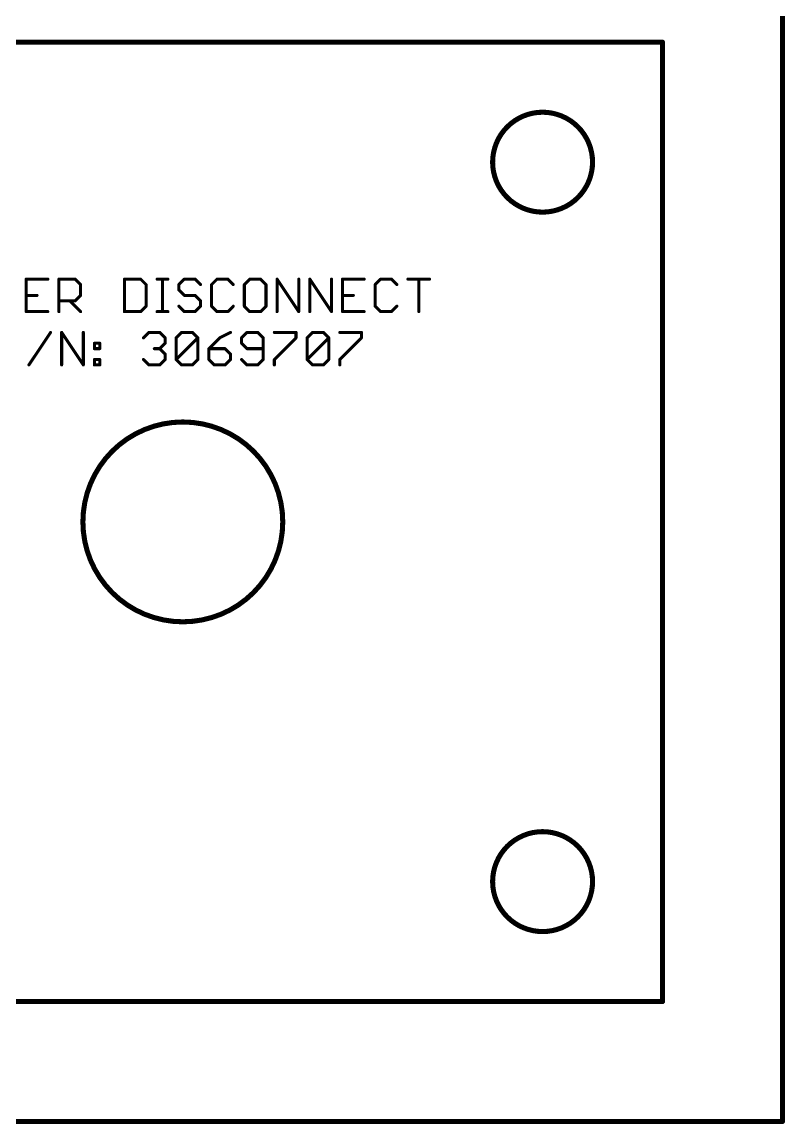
# Model space of a CAD drawing. Extents: x 0 to 426, y 0 to 160.
# Drawn here: x 362 to 400.1, y -0.1 to 55 of the extents above; entities that cross this region are included whole.
import ezdxf

# ---------------------------------------------------------------- set-up
doc = ezdxf.new("R2010")
doc.units = 0
doc.header["$MEASUREMENT"] = 0
doc.layers.add('48', color=253, linetype='CONTINUOUS')

msp = doc.modelspace()

# ---------------------------------------------------------------- linework, layer by layer
at = {"layer": '48'}
for points, const_width in [([(400, 0), (400, 60)], 0.254), ([(346, 54), (394, 54)], 0.254), ([(394, 54), (394, 6)], 0.254), ([(363.2479, 42.1477), (362.1633, 42.1477)], 0.1524), ([(362.1633, 42.1477), (362.1633, 40.5207)], 0.1524), ([(363.8004, 40.5207), (363.8004, 42.1477)], 0.1524), ([(363.8004, 42.1477), (364.6139, 42.1477)], 0.1524), ([(364.6139, 42.1477), (364.8851, 41.8765)], 0.1524), ([(364.8851, 41.8765), (364.8851, 41.3342)], 0.1524), ([(367.0747, 42.1477), (367.0747, 40.5207)], 0.1524), ([(367.8882, 42.1477), (367.0747, 42.1477)], 0.1524), ([(368.1594, 41.8765), (367.8882, 42.1477)], 0.1524), ([(368.1594, 40.7919), (368.1594, 41.8765)], 0.1524), ([(368.7119, 42.1477), (369.2542, 42.1477)], 0.1524), ([(368.983, 40.5207), (368.983, 42.1477)], 0.1524), ([(370.0745, 42.1477), (369.8033, 41.8765)], 0.1524), ([(369.8033, 41.8765), (369.8033, 41.6054)], 0.1524), ([(370.6168, 42.1477), (370.0745, 42.1477)], 0.1524), ([(370.888, 41.8765), (370.6168, 42.1477)], 0.1524), ([(371.7116, 42.1477), (371.4405, 41.8765)], 0.1524), ([(371.4405, 41.8765), (371.4405, 40.7919)], 0.1524), ([(372.254, 42.1477), (371.7116, 42.1477)], 0.1524), ([(372.5251, 41.8765), (372.254, 42.1477)], 0.1524), ([(373.3488, 42.1477), (373.0776, 41.8765)], 0.1524), ([(373.0776, 41.8765), (373.0776, 40.7919)], 0.1524), ([(373.8911, 42.1477), (373.3488, 42.1477)], 0.1524), ([(374.1623, 41.8765), (373.8911, 42.1477)], 0.1524), ([(374.1623, 40.7919), (374.1623, 41.8765)], 0.1524), ([(374.7148, 40.5207), (374.7148, 42.1477)], 0.1524), ([(374.7148, 42.1477), (375.7994, 40.5207)], 0.1524), ([(375.7994, 40.5207), (375.7994, 42.1477)], 0.1524), ([(376.3519, 40.5207), (376.3519, 42.1477)], 0.1524), ([(376.3519, 42.1477), (377.4366, 40.5207)], 0.1524), ([(377.4366, 40.5207), (377.4366, 42.1477)], 0.1524), ([(379.0738, 42.1477), (377.9891, 42.1477)], 0.1524), ([(377.9891, 42.1477), (377.9891, 40.5207)], 0.1524), ([(379.8974, 42.1477), (379.6263, 41.8765)], 0.1524), ([(379.6263, 41.8765), (379.6263, 40.7919)], 0.1524), ([(380.4398, 42.1477), (379.8974, 42.1477)], 0.1524), ([(380.7109, 41.8765), (380.4398, 42.1477)], 0.1524), ([(381.2634, 42.1477), (382.3481, 42.1477)], 0.1524), ([(381.8057, 40.5207), (381.8057, 42.1477)], 0.1524), ([(362.1633, 41.3342), (362.7056, 41.3342)], 0.1524), ([(364.8851, 41.3342), (364.6139, 41.063)], 0.1524), ([(369.8033, 41.6054), (370.0745, 41.3342)], 0.1524), ([(370.0745, 41.3342), (370.6168, 41.3342)], 0.1524), ([(370.6168, 41.3342), (370.888, 41.063)], 0.1524), ([(377.9891, 41.3342), (378.5314, 41.3342)], 0.1524), ([(364.6139, 41.063), (363.8004, 41.063)], 0.1524), ([(364.3427, 41.063), (364.8851, 40.5207)], 0.1524), ([(367.8882, 40.5207), (368.1594, 40.7919)], 0.1524), ([(370.0745, 40.5207), (369.8033, 40.7919)], 0.1524), ([(370.888, 40.7919), (370.6168, 40.5207)], 0.1524), ([(370.888, 41.063), (370.888, 40.7919)], 0.1524), ([(371.4405, 40.7919), (371.7116, 40.5207)], 0.1524), ([(372.254, 40.5207), (372.5251, 40.7919)], 0.1524), ([(373.0776, 40.7919), (373.3488, 40.5207)], 0.1524), ([(373.8911, 40.5207), (374.1623, 40.7919)], 0.1524), ([(379.6263, 40.7919), (379.8974, 40.5207)], 0.1524), ([(380.4398, 40.5207), (380.7109, 40.7919)], 0.1524), ([(362.1633, 40.5207), (363.2479, 40.5207)], 0.1524), ([(367.0747, 40.5207), (367.8882, 40.5207)], 0.1524), ([(368.7119, 40.5207), (369.2542, 40.5207)], 0.1524), ([(370.6168, 40.5207), (370.0745, 40.5207)], 0.1524), ([(371.7116, 40.5207), (372.254, 40.5207)], 0.1524), ([(373.3488, 40.5207), (373.8911, 40.5207)], 0.1524), ([(377.9891, 40.5207), (379.0738, 40.5207)], 0.1524), ([(379.8974, 40.5207), (380.4398, 40.5207)], 0.1524), ([(362.2997, 37.8537), (363.3844, 39.4807)], 0.1524), ([(363.9368, 37.8537), (363.9368, 39.4807)], 0.1524), ([(363.9368, 39.4807), (365.0215, 37.8537)], 0.1524), ([(365.0215, 37.8537), (365.0215, 39.4807)], 0.1524), ([(368.0297, 39.2095), (368.3009, 39.4807)], 0.1524), ([(368.3009, 39.4807), (368.8432, 39.4807)], 0.1524), ([(368.8432, 39.4807), (369.1144, 39.2095)], 0.1524), ([(369.1144, 39.2095), (369.1144, 38.9384)], 0.1524), ([(369.6669, 39.2095), (369.9381, 39.4807)], 0.1524), ([(369.6669, 38.1249), (369.6669, 39.2095)], 0.1524), ([(369.6669, 38.1249), (370.7516, 39.2095)], 0.1524), ([(369.9381, 39.4807), (370.4804, 39.4807)], 0.1524), ([(370.4804, 39.4807), (370.7516, 39.2095)], 0.1524), ([(370.7516, 39.2095), (370.7516, 38.1249)], 0.1524), ([(371.8464, 39.2095), (371.3041, 38.6672)], 0.1524), ([(372.3887, 39.4807), (371.8464, 39.2095)], 0.1524), ([(373.2124, 39.4807), (372.9412, 39.2095)], 0.1524), ([(372.9412, 39.2095), (372.9412, 38.9384)], 0.1524), ([(373.7547, 39.4807), (373.2124, 39.4807)], 0.1524), ([(374.0259, 39.2095), (373.7547, 39.4807)], 0.1524), ([(374.0259, 38.1249), (374.0259, 39.2095)], 0.1524), ([(374.5784, 39.4807), (375.663, 39.4807)], 0.1524), ([(375.663, 39.2095), (374.5784, 38.1249)], 0.1524), ([(375.663, 39.4807), (375.663, 39.2095)], 0.1524), ([(376.2155, 39.2095), (376.4867, 39.4807)], 0.1524), ([(376.2155, 38.1249), (376.2155, 39.2095)], 0.1524), ([(376.2155, 38.1249), (377.3002, 39.2095)], 0.1524), ([(376.4867, 39.4807), (377.029, 39.4807)], 0.1524), ([(377.029, 39.4807), (377.3002, 39.2095)], 0.1524), ([(377.3002, 39.2095), (377.3002, 38.1249)], 0.1524), ([(377.8527, 39.4807), (378.9373, 39.4807)], 0.1524), ([(378.9373, 39.2095), (377.8527, 38.1249)], 0.1524), ([(378.9373, 39.4807), (378.9373, 39.2095)], 0.1524), ([(365.574, 38.9384), (365.8452, 38.9384)], 0.1524), ([(365.574, 38.6672), (365.574, 38.9384)], 0.1524), ([(365.8452, 38.6672), (365.574, 38.6672)], 0.1524), ([(365.8452, 38.9384), (365.8452, 38.6672)], 0.1524), ([(368.8432, 38.6672), (368.5721, 38.6672)], 0.1524), ([(369.1144, 38.9384), (368.8432, 38.6672)], 0.1524), ([(368.8432, 38.6672), (369.1144, 38.396)], 0.1524), ([(371.3041, 38.6672), (371.3041, 38.1249)], 0.1524), ([(372.1175, 38.6672), (371.3041, 38.6672)], 0.1524), ([(372.3887, 38.396), (372.1175, 38.6672)], 0.1524), ([(372.9412, 38.9384), (373.2124, 38.6672)], 0.1524), ([(373.2124, 38.6672), (374.0259, 38.6672)], 0.1524), ([(365.574, 38.1249), (365.8452, 38.1249)], 0.1524), ([(365.574, 37.8537), (365.574, 38.1249)], 0.1524), ([(365.8452, 38.1249), (365.8452, 37.8537)], 0.1524), ([(368.3009, 37.8537), (368.0297, 38.1249)], 0.1524), ([(369.1144, 38.1249), (368.8432, 37.8537)], 0.1524), ([(369.1144, 38.396), (369.1144, 38.1249)], 0.1524), ([(369.9381, 37.8537), (369.6669, 38.1249)], 0.1524), ([(370.7516, 38.1249), (370.4804, 37.8537)], 0.1524), ([(371.3041, 38.1249), (371.5752, 37.8537)], 0.1524), ([(372.1175, 37.8537), (372.3887, 38.1249)], 0.1524), ([(372.3887, 38.1249), (372.3887, 38.396)], 0.1524), ([(372.9412, 38.1249), (373.2124, 37.8537)], 0.1524), ([(373.7547, 37.8537), (374.0259, 38.1249)], 0.1524), ([(374.5784, 38.1249), (374.5784, 37.8537)], 0.1524), ([(376.4867, 37.8537), (376.2155, 38.1249)], 0.1524), ([(377.3002, 38.1249), (377.029, 37.8537)], 0.1524), ([(377.8527, 38.1249), (377.8527, 37.8537)], 0.1524), ([(365.8452, 37.8537), (365.574, 37.8537)], 0.1524), ([(368.8432, 37.8537), (368.3009, 37.8537)], 0.1524), ([(370.4804, 37.8537), (369.9381, 37.8537)], 0.1524), ([(371.5752, 37.8537), (372.1175, 37.8537)], 0.1524), ([(373.2124, 37.8537), (373.7547, 37.8537)], 0.1524), ([(377.029, 37.8537), (376.4867, 37.8537)], 0.1524), ([(394, 6), (346, 6)], 0.254), ([(340, 0), (400, 0)], 0.254)]:
    msp.add_lwpolyline(points, dxfattribs=dict(at, const_width=const_width))
for points, const_width in [([(394.0635, 54, 1), (393.9365, 54)], 0.127), ([(394, 53.9365, 1), (394, 54.0635)], 0.127), ([(388, 45.5, 1), (388, 50.5, 1), (388, 45.5)], 0.254), ([(362.1633, 42.1858, 1), (362.1633, 42.1096)], 0.0762), ([(362.2014, 42.1477, 1), (362.1252, 42.1477)], 0.0762), ([(363.2479, 42.1096, 1), (363.2479, 42.1858)], 0.0762), ([(363.8385, 42.1477, 1), (363.7623, 42.1477)], 0.0762), ([(363.8004, 42.1858, 1), (363.8004, 42.1096)], 0.0762), ([(364.6408, 42.1746, 1), (364.587, 42.1207)], 0.0762), ([(364.6139, 42.1096, 1), (364.6139, 42.1858)], 0.0762), ([(364.9232, 41.8765, 1), (364.847, 41.8765)], 0.0762), ([(364.8581, 41.8496, 1), (364.912, 41.9035)], 0.0762), ([(367.1128, 42.1477, 1), (367.0366, 42.1477)], 0.0762), ([(367.0747, 42.1858, 1), (367.0747, 42.1096)], 0.0762), ([(367.9152, 42.1746, 1), (367.8613, 42.1207)], 0.0762), ([(367.8882, 42.1096, 1), (367.8882, 42.1858)], 0.0762), ([(368.1975, 41.8765, 1), (368.1213, 41.8765)], 0.0762), ([(368.1324, 41.8496, 1), (368.1863, 41.9035)], 0.0762), ([(368.7119, 42.1858, 1), (368.7119, 42.1096)], 0.0762), ([(369.0211, 42.1477, 1), (368.9449, 42.1477)], 0.0762), ([(369.2542, 42.1096, 1), (369.2542, 42.1858)], 0.0762), ([(369.8414, 41.8765, 1), (369.7652, 41.8765)], 0.0762), ([(369.7764, 41.9035, 1), (369.8303, 41.8496)], 0.0762), ([(370.0745, 42.1858, 1), (370.0745, 42.1096)], 0.0762), ([(370.1014, 42.1207, 1), (370.0475, 42.1746)], 0.0762), ([(370.6438, 42.1746, 1), (370.5899, 42.1207)], 0.0762), ([(370.6168, 42.1096, 1), (370.6168, 42.1858)], 0.0762), ([(370.861, 41.8496, 1), (370.9149, 41.9035)], 0.0762), ([(371.4135, 41.9035, 1), (371.4674, 41.8496)], 0.0762), ([(371.4786, 41.8765, 1), (371.4024, 41.8765)], 0.0762), ([(371.7116, 42.1858, 1), (371.7116, 42.1096)], 0.0762), ([(371.7386, 42.1207, 1), (371.6847, 42.1746)], 0.0762), ([(372.2809, 42.1746, 1), (372.227, 42.1207)], 0.0762), ([(372.254, 42.1096, 1), (372.254, 42.1858)], 0.0762), ([(372.4982, 41.8496, 1), (372.5521, 41.9035)], 0.0762), ([(373.1157, 41.8765, 1), (373.0395, 41.8765)], 0.0762), ([(373.0507, 41.9035, 1), (373.1046, 41.8496)], 0.0762), ([(373.3488, 42.1858, 1), (373.3488, 42.1096)], 0.0762), ([(373.3757, 42.1207, 1), (373.3219, 42.1746)], 0.0762), ([(373.9181, 42.1746, 1), (373.8642, 42.1207)], 0.0762), ([(373.8911, 42.1096, 1), (373.8911, 42.1858)], 0.0762), ([(374.2004, 41.8765, 1), (374.1242, 41.8765)], 0.0762), ([(374.1354, 41.8496, 1), (374.1892, 41.9035)], 0.0762), ([(374.7529, 42.1477, 1), (374.6767, 42.1477)], 0.0762), ([(374.7465, 42.1688, 1), (374.6831, 42.1266)], 0.0762), ([(375.8375, 42.1477, 1), (375.7613, 42.1477)], 0.0762), ([(376.39, 42.1477, 1), (376.3138, 42.1477)], 0.0762), ([(376.3836, 42.1688, 1), (376.3202, 42.1266)], 0.0762), ([(377.4747, 42.1477, 1), (377.3985, 42.1477)], 0.0762), ([(377.9891, 42.1858, 1), (377.9891, 42.1096)], 0.0762), ([(378.0272, 42.1477, 1), (377.951, 42.1477)], 0.0762), ([(379.0738, 42.1096, 1), (379.0738, 42.1858)], 0.0762), ([(379.5993, 41.9035, 1), (379.6532, 41.8496)], 0.0762), ([(379.6644, 41.8765, 1), (379.5882, 41.8765)], 0.0762), ([(379.8974, 42.1858, 1), (379.8974, 42.1096)], 0.0762), ([(379.9244, 42.1207, 1), (379.8705, 42.1746)], 0.0762), ([(380.4667, 42.1746, 1), (380.4128, 42.1207)], 0.0762), ([(380.4398, 42.1096, 1), (380.4398, 42.1858)], 0.0762), ([(380.684, 41.8496, 1), (380.7379, 41.9035)], 0.0762), ([(381.2634, 42.1858, 1), (381.2634, 42.1096)], 0.0762), ([(381.8438, 42.1477, 1), (381.7676, 42.1477)], 0.0762), ([(382.3481, 42.1096, 1), (382.3481, 42.1858)], 0.0762), ([(362.1633, 41.3723, 1), (362.1633, 41.2961)], 0.0762), ([(362.7056, 41.2961, 1), (362.7056, 41.3723)], 0.0762), ([(364.847, 41.3342, 1), (364.9232, 41.3342)], 0.0762), ([(364.912, 41.3073, 1), (364.8581, 41.3611)], 0.0762), ([(369.8303, 41.6323, 1), (369.7764, 41.5784)], 0.0762), ([(369.7652, 41.6054, 1), (369.8414, 41.6054)], 0.0762), ([(370.0745, 41.3723, 1), (370.0745, 41.2961)], 0.0762), ([(370.0475, 41.3073, 1), (370.1014, 41.3611)], 0.0762), ([(370.6438, 41.3611, 1), (370.5899, 41.3073)], 0.0762), ([(370.6168, 41.2961, 1), (370.6168, 41.3723)], 0.0762), ([(377.9891, 41.3723, 1), (377.9891, 41.2961)], 0.0762), ([(378.5314, 41.2961, 1), (378.5314, 41.3723)], 0.0762), ([(363.8004, 41.1011, 1), (363.8004, 41.0249)], 0.0762), ([(364.3697, 41.09, 1), (364.3158, 41.0361)], 0.0762), ([(364.587, 41.09, 1), (364.6408, 41.0361)], 0.0762), ([(364.6139, 41.0249, 1), (364.6139, 41.1011)], 0.0762), ([(368.1213, 40.7919, 1), (368.1975, 40.7919)], 0.0762), ([(368.1863, 40.7649, 1), (368.1324, 40.8188)], 0.0762), ([(369.8303, 40.8188, 1), (369.7764, 40.7649)], 0.0762), ([(370.9261, 41.063, 1), (370.8499, 41.063)], 0.0762), ([(370.8499, 40.7919, 1), (370.9261, 40.7919)], 0.0762), ([(370.861, 41.0361, 1), (370.9149, 41.09)], 0.0762), ([(370.9149, 40.7649, 1), (370.861, 40.8188)], 0.0762), ([(371.4674, 40.8188, 1), (371.4135, 40.7649)], 0.0762), ([(371.4024, 40.7919, 1), (371.4786, 40.7919)], 0.0762), ([(372.5521, 40.7649, 1), (372.4982, 40.8188)], 0.0762), ([(373.1046, 40.8188, 1), (373.0507, 40.7649)], 0.0762), ([(373.0395, 40.7919, 1), (373.1157, 40.7919)], 0.0762), ([(374.1242, 40.7919, 1), (374.2004, 40.7919)], 0.0762), ([(374.1892, 40.7649, 1), (374.1354, 40.8188)], 0.0762), ([(379.6532, 40.8188, 1), (379.5993, 40.7649)], 0.0762), ([(379.5882, 40.7919, 1), (379.6644, 40.7919)], 0.0762), ([(380.7379, 40.7649, 1), (380.684, 40.8188)], 0.0762), ([(362.1633, 40.5588, 1), (362.1633, 40.4826)], 0.0762), ([(362.1252, 40.5207, 1), (362.2014, 40.5207)], 0.0762), ([(363.2479, 40.4826, 1), (363.2479, 40.5588)], 0.0762), ([(363.7623, 40.5207, 1), (363.8385, 40.5207)], 0.0762), ([(364.8581, 40.4938, 1), (364.912, 40.5476)], 0.0762), ([(367.0747, 40.5588, 1), (367.0747, 40.4826)], 0.0762), ([(367.0366, 40.5207, 1), (367.1128, 40.5207)], 0.0762), ([(367.8613, 40.5476, 1), (367.9152, 40.4938)], 0.0762), ([(367.8882, 40.4826, 1), (367.8882, 40.5588)], 0.0762), ([(368.7119, 40.5588, 1), (368.7119, 40.4826)], 0.0762), ([(368.9449, 40.5207, 1), (369.0211, 40.5207)], 0.0762), ([(369.2542, 40.4826, 1), (369.2542, 40.5588)], 0.0762), ([(370.0745, 40.5588, 1), (370.0745, 40.4826)], 0.0762), ([(370.0475, 40.4938, 1), (370.1014, 40.5476)], 0.0762), ([(370.5899, 40.5476, 1), (370.6438, 40.4938)], 0.0762), ([(370.6168, 40.4826, 1), (370.6168, 40.5588)], 0.0762), ([(371.7116, 40.5588, 1), (371.7116, 40.4826)], 0.0762), ([(371.6847, 40.4938, 1), (371.7386, 40.5476)], 0.0762), ([(372.227, 40.5476, 1), (372.2809, 40.4938)], 0.0762), ([(372.254, 40.4826, 1), (372.254, 40.5588)], 0.0762), ([(373.3488, 40.5588, 1), (373.3488, 40.4826)], 0.0762), ([(373.3219, 40.4938, 1), (373.3757, 40.5476)], 0.0762), ([(373.8642, 40.5476, 1), (373.9181, 40.4938)], 0.0762), ([(373.8911, 40.4826, 1), (373.8911, 40.5588)], 0.0762), ([(374.6767, 40.5207, 1), (374.7529, 40.5207)], 0.0762), ([(375.7613, 40.5207, 1), (375.8375, 40.5207)], 0.0762), ([(375.7677, 40.4996, 1), (375.8311, 40.5418)], 0.0762), ([(376.3138, 40.5207, 1), (376.39, 40.5207)], 0.0762), ([(377.3985, 40.5207, 1), (377.4747, 40.5207)], 0.0762), ([(377.4049, 40.4996, 1), (377.4683, 40.5418)], 0.0762), ([(377.9891, 40.5588, 1), (377.9891, 40.4826)], 0.0762), ([(377.951, 40.5207, 1), (378.0272, 40.5207)], 0.0762), ([(379.0738, 40.4826, 1), (379.0738, 40.5588)], 0.0762), ([(379.8974, 40.5588, 1), (379.8974, 40.4826)], 0.0762), ([(379.8705, 40.4938, 1), (379.9244, 40.5476)], 0.0762), ([(380.4128, 40.5476, 1), (380.4667, 40.4938)], 0.0762), ([(380.4398, 40.4826, 1), (380.4398, 40.5588)], 0.0762), ([(381.7676, 40.5207, 1), (381.8438, 40.5207)], 0.0762), ([(363.4161, 39.4596, 1), (363.3526, 39.5018)], 0.0762), ([(363.9749, 39.4807, 1), (363.8987, 39.4807)], 0.0762), ([(363.9685, 39.5018, 1), (363.9051, 39.4596)], 0.0762), ([(365.0596, 39.4807, 1), (364.9834, 39.4807)], 0.0762), ([(368.0028, 39.2365, 1), (368.0567, 39.1826)], 0.0762), ([(368.3009, 39.5188, 1), (368.3009, 39.4426)], 0.0762), ([(368.3278, 39.4537, 1), (368.274, 39.5076)], 0.0762), ([(368.8702, 39.5076, 1), (368.8163, 39.4537)], 0.0762), ([(368.8432, 39.4426, 1), (368.8432, 39.5188)], 0.0762), ([(369.1525, 39.2095, 1), (369.0763, 39.2095)], 0.0762), ([(369.0875, 39.1826, 1), (369.1413, 39.2365)], 0.0762), ([(369.705, 39.2095, 1), (369.6288, 39.2095)], 0.0762), ([(369.64, 39.2365, 1), (369.6938, 39.1826)], 0.0762), ([(369.9381, 39.5188, 1), (369.9381, 39.4426)], 0.0762), ([(369.965, 39.4537, 1), (369.9111, 39.5076)], 0.0762), ([(370.5073, 39.5076, 1), (370.4534, 39.4537)], 0.0762), ([(370.4804, 39.4426, 1), (370.4804, 39.5188)], 0.0762), ([(370.7897, 39.2095, 1), (370.7135, 39.2095)], 0.0762), ([(370.7785, 39.1826, 1), (370.7246, 39.2365)], 0.0762), ([(370.7246, 39.1826, 1), (370.7785, 39.2365)], 0.0762), ([(371.8293, 39.2436, 1), (371.8634, 39.1754)], 0.0762), ([(371.8733, 39.1826, 1), (371.8194, 39.2365)], 0.0762), ([(372.4057, 39.4466, 1), (372.3717, 39.5148)], 0.0762), ([(372.9793, 39.2095, 1), (372.9031, 39.2095)], 0.0762), ([(372.9143, 39.2365, 1), (372.9681, 39.1826)], 0.0762), ([(373.2124, 39.5188, 1), (373.2124, 39.4426)], 0.0762), ([(373.2393, 39.4537, 1), (373.1854, 39.5076)], 0.0762), ([(373.7816, 39.5076, 1), (373.7278, 39.4537)], 0.0762), ([(373.7547, 39.4426, 1), (373.7547, 39.5188)], 0.0762), ([(374.064, 39.2095, 1), (373.9878, 39.2095)], 0.0762), ([(373.9989, 39.1826, 1), (374.0528, 39.2365)], 0.0762), ([(374.5784, 39.5188, 1), (374.5784, 39.4426)], 0.0762), ([(375.7011, 39.4807, 1), (375.6249, 39.4807)], 0.0762), ([(375.6249, 39.2095, 1), (375.7011, 39.2095)], 0.0762), ([(375.69, 39.1826, 1), (375.6361, 39.2365)], 0.0762), ([(375.663, 39.4426, 1), (375.663, 39.5188)], 0.0762), ([(376.2536, 39.2095, 1), (376.1774, 39.2095)], 0.0762), ([(376.1886, 39.2365, 1), (376.2425, 39.1826)], 0.0762), ([(376.4867, 39.5188, 1), (376.4867, 39.4426)], 0.0762), ([(376.5136, 39.4537, 1), (376.4597, 39.5076)], 0.0762), ([(377.056, 39.5076, 1), (377.0021, 39.4537)], 0.0762), ([(377.029, 39.4426, 1), (377.029, 39.5188)], 0.0762), ([(377.3383, 39.2095, 1), (377.2621, 39.2095)], 0.0762), ([(377.3271, 39.1826, 1), (377.2732, 39.2365)], 0.0762), ([(377.2732, 39.1826, 1), (377.3271, 39.2365)], 0.0762), ([(377.8527, 39.5188, 1), (377.8527, 39.4426)], 0.0762), ([(378.9754, 39.4807, 1), (378.8992, 39.4807)], 0.0762), ([(378.8992, 39.2095, 1), (378.9754, 39.2095)], 0.0762), ([(378.9643, 39.1826, 1), (378.9104, 39.2365)], 0.0762), ([(378.9373, 39.4426, 1), (378.9373, 39.5188)], 0.0762), ([(365.574, 38.9765, 1), (365.574, 38.9003)], 0.0762), ([(365.6121, 38.9384, 1), (365.5359, 38.9384)], 0.0762), ([(365.574, 38.7053, 1), (365.574, 38.6291)], 0.0762), ([(365.5359, 38.6672, 1), (365.6121, 38.6672)], 0.0762), ([(365.8833, 38.9384, 1), (365.8071, 38.9384)], 0.0762), ([(365.8071, 38.6672, 1), (365.8833, 38.6672)], 0.0762), ([(365.8452, 38.9003, 1), (365.8452, 38.9765)], 0.0762), ([(365.8452, 38.6291, 1), (365.8452, 38.7053)], 0.0762), ([(368.5721, 38.7053, 1), (368.5721, 38.6291)], 0.0762), ([(368.8702, 38.6941, 1), (368.8163, 38.6403)], 0.0762), ([(368.8163, 38.6941, 1), (368.8702, 38.6403)], 0.0762), ([(368.8432, 38.6291, 1), (368.8432, 38.7053)], 0.0762), ([(369.0763, 38.9384, 1), (369.1525, 38.9384)], 0.0762), ([(369.1413, 38.9114, 1), (369.0875, 38.9653)], 0.0762), ([(371.3422, 38.6672, 1), (371.266, 38.6672)], 0.0762), ([(371.3041, 38.7053, 1), (371.3041, 38.6291)], 0.0762), ([(371.2771, 38.6941, 1), (371.331, 38.6403)], 0.0762), ([(372.1445, 38.6941, 1), (372.0906, 38.6403)], 0.0762), ([(372.1175, 38.6291, 1), (372.1175, 38.7053)], 0.0762), ([(372.9681, 38.9653, 1), (372.9143, 38.9114)], 0.0762), ([(372.9031, 38.9384, 1), (372.9793, 38.9384)], 0.0762), ([(373.2124, 38.7053, 1), (373.2124, 38.6291)], 0.0762), ([(373.1854, 38.6403, 1), (373.2393, 38.6941)], 0.0762), ([(374.0259, 38.6291, 1), (374.0259, 38.7053)], 0.0762), ([(365.574, 38.163, 1), (365.574, 38.0868)], 0.0762), ([(365.6121, 38.1249, 1), (365.5359, 38.1249)], 0.0762), ([(365.8833, 38.1249, 1), (365.8071, 38.1249)], 0.0762), ([(365.8452, 38.0868, 1), (365.8452, 38.163)], 0.0762), ([(368.0567, 38.1518, 1), (368.0028, 38.0979)], 0.0762), ([(369.1525, 38.396, 1), (369.0763, 38.396)], 0.0762), ([(369.0763, 38.1249, 1), (369.1525, 38.1249)], 0.0762), ([(369.0875, 38.3691, 1), (369.1413, 38.423)], 0.0762), ([(369.1413, 38.0979, 1), (369.0875, 38.1518)], 0.0762), ([(369.6938, 38.1518, 1), (369.64, 38.0979)], 0.0762), ([(369.64, 38.1518, 1), (369.6938, 38.0979)], 0.0762), ([(369.6288, 38.1249, 1), (369.705, 38.1249)], 0.0762), ([(370.7135, 38.1249, 1), (370.7897, 38.1249)], 0.0762), ([(370.7785, 38.0979, 1), (370.7246, 38.1518)], 0.0762), ([(371.331, 38.1518, 1), (371.2771, 38.0979)], 0.0762), ([(371.266, 38.1249, 1), (371.3422, 38.1249)], 0.0762), ([(372.4268, 38.396, 1), (372.3506, 38.396)], 0.0762), ([(372.3506, 38.1249, 1), (372.4268, 38.1249)], 0.0762), ([(372.3618, 38.3691, 1), (372.4157, 38.423)], 0.0762), ([(372.4156, 38.0979, 1), (372.3618, 38.1518)], 0.0762), ([(372.9681, 38.1518, 1), (372.9143, 38.0979)], 0.0762), ([(373.9878, 38.1249, 1), (374.064, 38.1249)], 0.0762), ([(374.0528, 38.0979, 1), (373.9989, 38.1518)], 0.0762), ([(374.5514, 38.1518, 1), (374.6053, 38.0979)], 0.0762), ([(374.6165, 38.1249, 1), (374.5403, 38.1249)], 0.0762), ([(376.2425, 38.1518, 1), (376.1886, 38.0979)], 0.0762), ([(376.1886, 38.1518, 1), (376.2425, 38.0979)], 0.0762), ([(376.1774, 38.1249, 1), (376.2536, 38.1249)], 0.0762), ([(377.2621, 38.1249, 1), (377.3383, 38.1249)], 0.0762), ([(377.3271, 38.0979, 1), (377.2732, 38.1518)], 0.0762), ([(377.8257, 38.1518, 1), (377.8796, 38.0979)], 0.0762), ([(377.8908, 38.1249, 1), (377.8146, 38.1249)], 0.0762), ([(362.268, 37.8748, 1), (362.3314, 37.8326)], 0.0762), ([(363.8987, 37.8537, 1), (363.9749, 37.8537)], 0.0762), ([(364.9834, 37.8537, 1), (365.0596, 37.8537)], 0.0762), ([(364.9898, 37.8326, 1), (365.0532, 37.8748)], 0.0762), ([(365.574, 37.8918, 1), (365.574, 37.8156)], 0.0762), ([(365.5359, 37.8537, 1), (365.6121, 37.8537)], 0.0762), ([(365.8071, 37.8537, 1), (365.8833, 37.8537)], 0.0762), ([(365.8452, 37.8156, 1), (365.8452, 37.8918)], 0.0762), ([(368.3009, 37.8918, 1), (368.3009, 37.8156)], 0.0762), ([(368.274, 37.8268, 1), (368.3278, 37.8806)], 0.0762), ([(368.8163, 37.8806, 1), (368.8702, 37.8268)], 0.0762), ([(368.8432, 37.8156, 1), (368.8432, 37.8918)], 0.0762), ([(369.9381, 37.8918, 1), (369.9381, 37.8156)], 0.0762), ([(369.9111, 37.8268, 1), (369.965, 37.8806)], 0.0762), ([(370.4534, 37.8806, 1), (370.5073, 37.8268)], 0.0762), ([(370.4804, 37.8156, 1), (370.4804, 37.8918)], 0.0762), ([(371.5752, 37.8918, 1), (371.5752, 37.8156)], 0.0762), ([(371.5483, 37.8268, 1), (371.6022, 37.8806)], 0.0762), ([(372.0906, 37.8806, 1), (372.1445, 37.8268)], 0.0762), ([(372.1175, 37.8156, 1), (372.1175, 37.8918)], 0.0762), ([(373.2124, 37.8918, 1), (373.2124, 37.8156)], 0.0762), ([(373.1854, 37.8268, 1), (373.2393, 37.8806)], 0.0762), ([(373.7278, 37.8806, 1), (373.7816, 37.8268)], 0.0762), ([(373.7547, 37.8156, 1), (373.7547, 37.8918)], 0.0762), ([(374.5403, 37.8537, 1), (374.6165, 37.8537)], 0.0762), ([(376.4867, 37.8918, 1), (376.4867, 37.8156)], 0.0762), ([(376.4597, 37.8268, 1), (376.5136, 37.8806)], 0.0762), ([(377.0021, 37.8806, 1), (377.056, 37.8268)], 0.0762), ([(377.029, 37.8156, 1), (377.029, 37.8918)], 0.0762), ([(377.8146, 37.8537, 1), (377.8908, 37.8537)], 0.0762), ([(370, 25, 1), (370, 35, 1), (370, 25)], 0.254), ([(388, 9.5, 1), (388, 14.5, 1), (388, 9.5)], 0.254), ([(394, 5.9365, 1), (394, 6.0635)], 0.127), ([(393.9365, 6, 1), (394.0635, 6)], 0.127), ([(399.9365, 0, 1), (400.0635, 0)], 0.127), ([(400, -0.0635, 1), (400, 0.0635)], 0.127)]:
    msp.add_lwpolyline(points, format="xyb", dxfattribs=dict(at, const_width=const_width))

doc.saveas('drawing.dxf')
